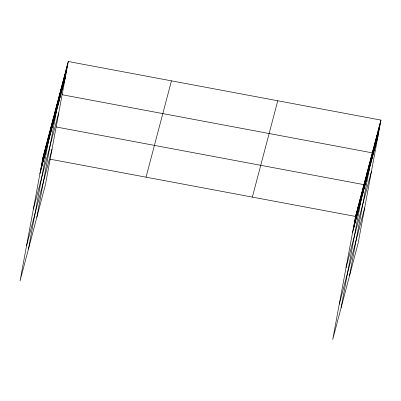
<?xml version="1.0" encoding="UTF-8"?>
<svg xmlns="http://www.w3.org/2000/svg" width="401" height="401" viewBox="0 0 401 401"><rect width="100%" height="100%" fill="white"/><g stroke="black" fill="none" stroke-linecap="round" stroke-linejoin="round"><path stroke-width="0.6" d="M68.27 61.508L42.857 157.839L20.05 280.895L45.463 184.56L68.27 61.508L380.95 120.105L358.143 243.161L332.73 339.492L355.537 216.44L380.95 120.105M40.541 171.362L43.503 155.393M41.188 168.916L44.145 152.951M41.834 166.47L44.792 150.505M42.476 164.024L45.438 148.059M43.123 161.578L46.08 145.613M43.769 159.132L46.727 143.167M44.416 156.686L47.373 140.721M45.057 154.245L48.02 138.275M45.704 151.799L48.661 135.834M46.351 149.352L49.308 133.388M46.992 146.906L49.955 130.942M47.639 144.46L50.596 128.495M28.436 249.106L51.243 126.049L52.471 126.28M48.927 139.573L51.889 123.603M49.574 137.127L52.531 121.162M50.22 134.681L53.178 118.716M50.862 132.235L53.824 116.27M51.508 129.789L54.466 113.824M52.155 127.343L55.112 111.378M52.802 124.896L55.759 108.932M53.443 122.455L56.406 106.486M54.09 120.009L57.047 104.044M54.736 117.563L57.694 101.598M55.378 115.117L58.34 99.152M56.025 112.671L58.982 96.706M36.822 217.317L59.629 94.26L60.857 94.491M57.333 107.709L60.295 91.744M58 105.187L60.957 89.222M58.666 102.666L61.624 86.701M59.328 100.15L62.285 84.185M59.995 97.628L62.952 81.664M60.656 95.112L63.619 79.142M61.323 92.591L64.28 76.626M61.99 90.07L64.947 74.105M62.651 87.553L65.609 71.589M63.318 85.032L66.275 69.067M63.98 82.511L66.942 66.546M64.646 79.994L67.604 64.03M353.226 229.958L356.183 213.994M353.867 227.512L356.83 211.548M354.514 225.066L357.471 209.101M355.161 222.62L358.118 206.655M355.802 220.174L358.765 204.209M356.449 217.733L359.406 201.763M357.096 215.287L360.053 199.322M357.737 212.841L360.7 196.876M358.384 210.395L361.341 194.43M359.03 207.949L361.988 191.984M359.672 205.502L362.634 189.538M360.319 203.056L363.281 187.092M341.116 307.702L363.923 184.65L56.155 126.972M361.612 198.169L364.569 182.204M362.253 195.723L365.216 179.758M362.9 193.277L365.857 177.312M363.547 190.831L366.504 174.866M364.188 188.385L367.151 172.42M364.835 185.944L367.792 169.974M365.481 183.498L368.439 167.533M366.123 181.051L369.085 165.087M366.77 178.605L369.727 162.641M367.416 176.159L370.374 160.194M368.063 173.713L371.02 157.748M368.704 171.267L371.667 155.302M349.502 275.913L372.308 152.856L62.085 94.721M370.018 166.305L372.975 150.34M370.679 163.783L373.637 147.819M371.346 161.267L374.303 145.302M372.008 158.746L374.97 142.781M372.674 156.225L375.632 140.26M373.341 153.708L376.298 137.744M374.003 151.187L376.96 135.222M374.669 148.671L377.627 132.701M375.331 146.149L378.293 130.185M375.998 143.628L378.955 127.663M376.659 141.112L379.622 125.147M377.326 138.591L380.283 122.626M39.899 173.803L65.308 77.473M33.348 209.147L58.762 112.811M26.601 245.552L52.015 149.222M146.039 177.177L171.453 80.847M252.354 197.102L277.768 100.771M352.579 232.405L377.993 136.069M346.028 267.743L371.441 171.412M339.281 304.153L364.694 207.823M42.857 157.839L44.085 158.069M50.225 159.222L355.537 216.44"/></g></svg>
